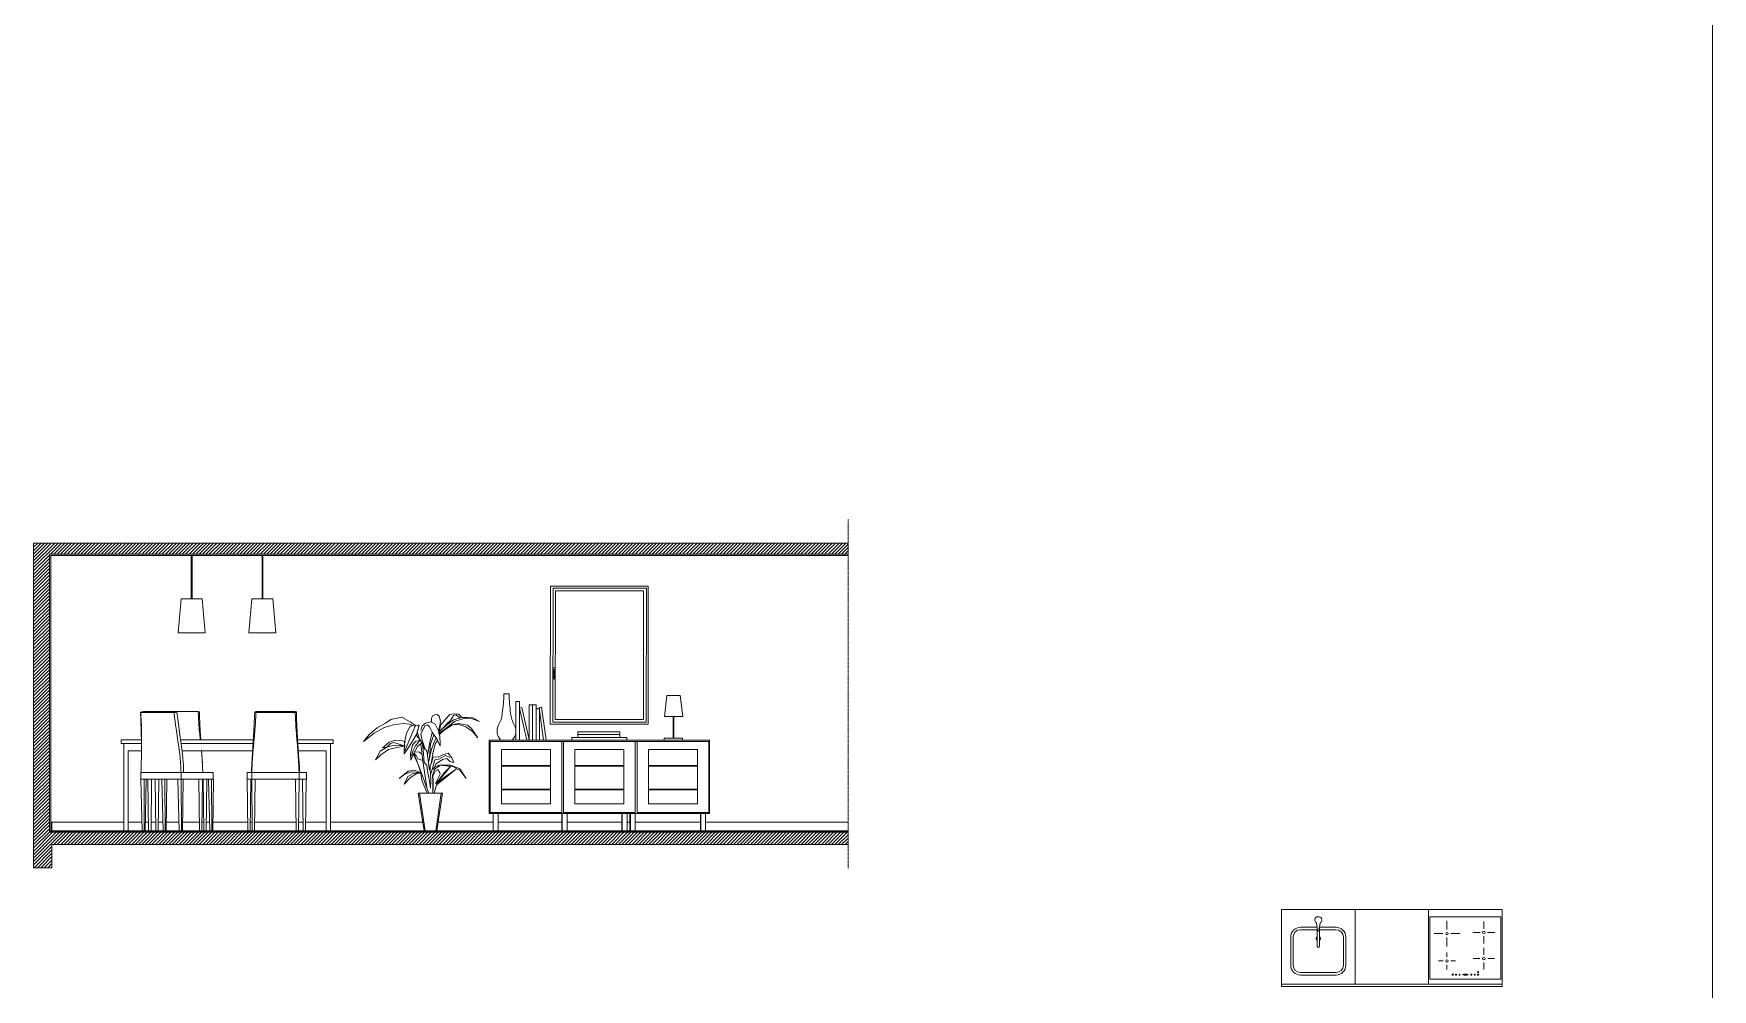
# Model space of a CAD drawing. Header units: centimetres. Extents: x -16179 to 12840, y -10704 to 3856.
# Drawn here: x -30 to 1341, y -3763 to -2982 of the extents above; entities that cross this region are included whole.
import ezdxf

# ---------------------------------------------------------------- set-up
doc = ezdxf.new("R2010")
doc.units = ezdxf.units.CM
doc.header["$MEASUREMENT"] = 0
doc.linetypes.add('Punto e Tratto', pattern=[0.134056, 0.070556, -0.035278, 0, -0.028222])
for name, color, linetype, lineweight in [('A-ELEV-MBE1_Num_Penna__14_Num_Penna__11_Num_Penna__9_Num_Penna__9_Num_Penna__9_Num_Penna__9_Num_Penna__9_Num_Penna__9_Num_Penna__10_Num_Penna__5', 5, 'Continuous', 18), ('A-ELEV-MBE1_Num_Penna__1_Num_Penna__4_Num_Penna__4_Num_Penna__4_Num_Penna__4_Num_Penna__4_Num_Penna__4_Num_Penna__4_Num_Penna__4_Num_Penna__4', 4, 'Continuous', 18), ('A-ELEV-MBE1_Num_Penna__7_Num_Penna__7_Num_Penna__7_Num_Penna__7_Num_Penna__7_Num_Penna__7_Num_Penna__7_Num_Penna__7_Num_Penna__7_Num_Penna__2', 2, 'Continuous', 18), ('A-ELEV-MBE1_Num_Penna__7_Num_Penna__7_Num_Penna__7_Num_Penna__7_Num_Penna__7_Num_Penna__7_Num_Penna__7_Num_Penna__7_Num_Penna__7_Num_Penna__7_Num_Penna__255', 255, 'Continuous', 18), ('A-FURN_Num_Penna__251_Num_Penna__251_Num_Penna__2_Num_Penna__5', 5, 'Continuous', 18), ('A-FURN_Num_Penna__251_Num_Penna__251_Num_Penna__2_Num_Penna__6', 6, 'Continuous', 18), ('A-FURN_Num_Penna__252_Num_Penna__252_Num_Penna__3_Num_Penna__4', 4, 'Continuous', 18), ('A-FURN_Num_Penna__8_Num_Penna__8_Num_Penna__8_Num_Penna__8_Num_Penna__8_Num_Penna__8_Num_Penna__8_Num_Penna__8_Num_Penna__8_Num_Penna__6', 6, 'Continuous', 18), ('A-FURN_Num_Penna__8_Num_Penna__8_Num_Penna__8_Num_Penna__8_Num_Penna__8_Num_Penna__8_Num_Penna__8_Num_Penna__8_Num_Penna__8_Num_Penna__8', 8, 'Continuous', 18), ('A-FURN_Num_Penna__8_Num_Penna__8_Num_Penna__8_Num_Penna__8_Num_Penna__8_Num_Penna__8_Num_Penna__8_Num_Penna__8_Num_Penna__8_Num_Penna__8_Num_Penna__253', 253, 'Continuous', 18), ('A-GLAZ-FULL_Num_Penna__4_Num_Penna__4_Num_Penna__4_Num_Penna__4_Num_Penna__4_Num_Penna__4_Num_Penna__4_Num_Penna__4_Num_Penna__4_Num_Penna__4', 4, 'Continuous', 18), ('A-SECT-PATT_Num_Penna__6_Num_Penna__6_Num_Penna__6_Num_Penna__6_Num_Penna__6_Num_Penna__6_Num_Penna__6_Num_Penna__6_Num_Penna__6_Num_Penna__6_Num_Penna__6_Num_Penna__5', 5, 'Continuous', 18), ('A-SECT-PATT_Num_Penna__6_Num_Penna__6_Num_Penna__6_Num_Penna__6_Num_Penna__6_Num_Penna__6_Num_Penna__6_Num_Penna__6_Num_Penna__6_Num_Penna__6_Num_Penna__6_Num_Penna__6', 6, 'Continuous', 18), ('A-WALL-FULL_Num_Penna__7_Num_Penna__7_Num_Penna__7_Num_Penna__7_Num_Penna__7_Num_Penna__7_Num_Penna__82_Num_Penna__82_Num_Penna__82_Num_Penna__82_Num_Penna__82', 82, 'Continuous', 18), ('G-PLANOTM_Num_Penna__6_Num_Penna__6_Num_Penna__6', 6, 'Continuous', 18), ('IKE120015-t1_Num_Penna__251_Num_Penna__251_Num_Penna__251', 251, 'Continuous', 18), ('IKE120015-t1_Num_Penna__251_Num_Penna__251_Num_Penna__251_Num_Penna__251_Num_Penna__251_Num_Penna__251_Num_Penna__251_Num_Penna__251_Num_Penna__251_Num_Penna__251_Num_Penna__4', 4, 'Continuous', 18), ('PDF _0_Num_Penna__5', 5, 'Continuous', 18), ('PDF _G-ANNO-TEXT_Num_Penna__5', 5, 'Continuous', 18), ('PDF _Geometria_Num_Penna__5', 5, 'Continuous', 18), ('PDF11_Text_Num_Penna__6', 6, 'Continuous', 18)]:
    doc.layers.add(name, color=color, linetype=linetype, lineweight=lineweight)

msp = doc.modelspace()

# ---------------------------------------------------------------- hatches: boundary and pattern name
at = {"layer": 'A-ELEV-MBE1_Num_Penna__7_Num_Penna__7_Num_Penna__7_Num_Penna__7_Num_Penna__7_Num_Penna__7_Num_Penna__7_Num_Penna__7_Num_Penna__7_Num_Penna__2', "linetype": 'Continuous', "lineweight": 18}
h = msp.add_hatch(dxfattribs=at)
h.set_pattern_fill('ANSI31', color=2, scale=100, style=0, pattern_type=2)
h.set_pattern_definition([(45, (-2286.6072, -5327.2009), (-1.3801623, 1.3801623), [])])
h.paths.add_polyline_path([(-17, -3407.4), (635, -3407.4), (635, -3398.4), (272, -3398.4), (-30, -3398.4), (-30, -3663.6), (-15, -3663.6), (-15, -3644.7), (635, -3644.7), (635, -3634.7), (-17, -3634.7)])

# ---------------------------------------------------------------- linework, layer by layer
at = {"layer": 'A-ELEV-MBE1_Num_Penna__14_Num_Penna__11_Num_Penna__9_Num_Penna__9_Num_Penna__9_Num_Penna__9_Num_Penna__9_Num_Penna__9_Num_Penna__10_Num_Penna__5', "color": 5, "linetype": 'Continuous', "lineweight": 18}
for p, q in [((-15, -3626.4), (-15, -3633.4)), ((109, -3634.7), (109, -3633.4)), ((109, -3634.7), (109, -3633.4)), ((109, -3634.7), (109, -3633.4)), ((234, -3634.7), (234, -3633.4)), ((234, -3634.7), (234, -3633.4)), ((234, -3634.7), (234, -3633.4)), ((359, -3634.7), (359, -3633.4)), ((359, -3634.7), (359, -3633.4)), ((359, -3634.7), (359, -3633.4)), ((609, -3634.7), (609, -3633.4)), ((609, -3634.7), (609, -3633.4)), ((609, -3634.7), (609, -3633.4))]:
    msp.add_line(p, q, dxfattribs=at)
at = {"layer": 'A-ELEV-MBE1_Num_Penna__14_Num_Penna__11_Num_Penna__9_Num_Penna__9_Num_Penna__9_Num_Penna__9_Num_Penna__9_Num_Penna__9_Num_Penna__10_Num_Penna__5', "color": 5, "linetype": 'Continuous', "lineweight": 18, "flags": 128}
for points in [[(282.3, -3547.8), (277.6, -3544.4), (270.6, -3540.6), (261.8, -3542.4), (257.3, -3545.5), (250.5, -3549.3), (243.9, -3554.9), (239.3, -3560.4), (248.2, -3553.8), (256.5, -3549.1), (263.7, -3546.9), (271.8, -3545.7), (276.7, -3546.2), (280.4, -3547.6)], [(297.1, -3602.7), (298.9, -3595.8), (305.5, -3590.6), (315.1, -3583.2), (306.4, -3589.1), (298.6, -3594.9), (305.3, -3586.1), (310.7, -3580.6), (302.4, -3590.4), (298.1, -3594.8), (302, -3587.3), (301.7, -3586), (300, -3583.5), (298.2, -3584.5), (296.1, -3588.9), (296.3, -3592), (296.3, -3598.5), (296.1, -3602.1), (295.9, -3592.8), (295.6, -3588.2), (297.6, -3582.8), (302.3, -3579.8), (310.8, -3579.8), (317.9, -3582.9), (323.1, -3590.6), (318.6, -3584.4), (312.9, -3581.2), (306.6, -3580.5), (300.8, -3579.7), (297.3, -3581.5), (296.3, -3583.2), (298.7, -3578.8), (303.9, -3575.2), (307.5, -3574.4), (309.9, -3576.9), (313, -3577.7), (311.5, -3573.9), (308.5, -3570.1), (304.7, -3571.2), (300.2, -3573.2), (297.5, -3573.1), (296.1, -3573.5), (295.2, -3577.5), (293.9, -3580.4), (293.8, -3582.8), (294.3, -3592.1), (294, -3598.7), (292.9, -3591.4), (292, -3586.1), (291.1, -3579.8), (289, -3577.6), (288.1, -3567.3), (287.2, -3561.3), (283.5, -3564.7), (280.2, -3570.6), (278.1, -3575.8), (277.8, -3570.6), (279.4, -3563.4), (281.7, -3560.4), (285.5, -3559.4), (284.7, -3557.4), (283.2, -3552.6), (284.4, -3549.4), (284.5, -3547), (281.9, -3547.9), (278.9, -3547.3), (277.1, -3548.4), (274.6, -3553.7), (272.8, -3561.7), (272.6, -3570.7), (275.6, -3566.1), (279.3, -3560.2), (282.9, -3554.3), (284.4, -3549.4), (284.7, -3547.1)], [(281.5, -3548), (278.7, -3554.5), (276.3, -3560.2), (273, -3568.1)], [(286.2, -3551.5), (287.3, -3547.8), (290, -3545.6), (294.4, -3544.4), (297.8, -3546.2), (300.6, -3551.8), (301.6, -3556.5), (301.9, -3562.1), (302, -3564.2), (299.4, -3558.8), (295.4, -3552.9), (293.2, -3548.5), (291.7, -3546.9), (289.5, -3547.7), (288.4, -3550.1), (286.3, -3554.2), (287.1, -3558.5), (289.6, -3566.7)], [(295, -3544.7), (295, -3541.6), (295.7, -3539.5), (297.7, -3538.8), (299.6, -3538.3), (301.1, -3539.7), (302.2, -3543.9), (301.8, -3547.6), (300.6, -3551.9)], [(300.8, -3552.8), (302.5, -3546.9), (306.6, -3541.9), (309.8, -3538.3), (312.8, -3537.9), (317.3, -3538.1), (319.5, -3540.5), (318, -3541.1), (315.1, -3538.8), (312.9, -3539.2), (310.3, -3543.2), (307.8, -3545.7), (305.2, -3548.4), (301.4, -3552), (308.6, -3546), (312.9, -3542.7), (319.3, -3540.8), (324.5, -3541), (328.6, -3541.2), (334.1, -3544.2), (326.7, -3541.3), (322.3, -3541.4), (314.2, -3544), (309.9, -3547.1), (305.7, -3550.3), (300.5, -3554), (311.4, -3546.8), (316.9, -3545.8), (324.3, -3547.1), (327.6, -3549.9), (332.8, -3557.5), (328.5, -3552.4), (323, -3548.4), (317.1, -3546.6), (312.1, -3546.9), (306, -3550.6), (303.6, -3552.5), (301.3, -3554.9)], [(273.8, -3561.1), (269.9, -3559.3), (264.5, -3559.6), (260.3, -3561.1), (254.8, -3565.8), (258.5, -3565), (261.5, -3562.2), (264.1, -3561.2), (269.4, -3563), (272.6, -3564), (273.5, -3564.3)], [(285, -3560), (281.9, -3563.9), (279.6, -3568.4), (278.2, -3572.5)], [(293.2, -3583.7), (291.6, -3571.8), (291.1, -3568.1), (288.9, -3566.2), (287.5, -3562.3), (285.6, -3559.2), (282.4, -3555.3)], [(291, -3598.2), (287.8, -3576.5), (286.1, -3562.3)], [(291.6, -3572), (293.4, -3561.4), (295.5, -3553.1)], [(292.4, -3577.7), (294.6, -3567.8), (297.1, -3560.7), (298.7, -3557.8)], [(293.3, -3573.5), (294.2, -3562.8), (296.8, -3555)], [(294.6, -3578.9), (296.1, -3570.2), (297.9, -3562.5), (299.9, -3559.8)], [(291, -3602.3), (287, -3592.2), (286.3, -3586.4), (283, -3586.7), (277.8, -3590), (272.5, -3595.3), (275.6, -3589), (279.9, -3586.6), (286.3, -3585.9), (278.4, -3585.3), (273.2, -3587.2), (268.4, -3590.8), (275.8, -3584.7), (281.4, -3583.8), (286.3, -3586), (284, -3579.3), (281.6, -3573.8), (279.6, -3570.2)], [(292.4, -3602.1), (286.8, -3586.3), (281.3, -3572.2), (280.5, -3570.5)], [(287.2, -3571.1), (285, -3569.3), (280.8, -3568.9)], [(287.8, -3575.9), (283.8, -3574.7), (282.4, -3571.8), (280.8, -3570.2)], [(294.7, -3586.5), (297.6, -3575.6), (300.8, -3574.9), (306.2, -3572), (309.9, -3573.5)], [(43.7, -3626.4), (-16, -3626.4)], [(58.5, -3626.4), (47.2, -3626.4)], [(63.8, -3626.4), (61.3, -3626.4)], [(69.6, -3626.4), (66, -3626.4)], [(75.6, -3626.4), (71.7, -3626.4)], [(88.8, -3626.4), (78.3, -3626.4)], [(105.4, -3626.4), (91.6, -3626.4)], [(109, -3626.4), (107.5, -3626.4)], [(113.8, -3626.4), (111.1, -3626.4)], [(144.9, -3626.4), (116.5, -3626.4)], [(148.5, -3626.4), (147, -3626.4)], [(184.3, -3626.4), (150.6, -3626.4)], [(190, -3626.4), (186.4, -3626.4)], [(208.8, -3626.4), (192.2, -3626.4)], [(287.8, -3626.4), (212.3, -3626.4)], [(345.3, -3626.4), (300.3, -3626.4)], [(401.3, -3626.4), (349.3, -3626.4)], [(450.3, -3626.4), (405.7, -3626.4)], [(456.9, -3626.4), (454.6, -3626.4)], [(514.4, -3626.4), (461.3, -3626.4)], [(635, -3626.4), (518.7, -3626.4)], [(635, -3633.4), (-17, -3633.4)], [(109, -3633.8), (-17, -3633.8)], [(635, -3634.1), (-17, -3634.1)], [(635, -3634.4), (-17, -3634.4)], [(635, -3633.8), (109, -3633.8)]]:
    msp.add_lwpolyline(points, dxfattribs=at)
msp.add_lwpolyline([(272.2, -3564.4), (267.7, -3563.5), (262.2, -3564), (258.3, -3565), (253, -3568.5), (250.6, -3572.9), (249.3, -3575.6), (253.6, -3571.4), (259.9, -3567), (265.4, -3565.6)], close=True, dxfattribs=at)
at = {"layer": 'A-ELEV-MBE1_Num_Penna__1_Num_Penna__4_Num_Penna__4_Num_Penna__4_Num_Penna__4_Num_Penna__4_Num_Penna__4_Num_Penna__4_Num_Penna__4_Num_Penna__4', "color": 4, "linetype": 'Continuous', "lineweight": 18}
msp.add_line((484, -3634.7), (484, -3633.4), dxfattribs=at)
msp.add_line((484, -3634.7), (484, -3633.4), dxfattribs=at)
msp.add_line((484, -3634.7), (484, -3633.4), dxfattribs=at)
at = {"layer": 'A-ELEV-MBE1_Num_Penna__7_Num_Penna__7_Num_Penna__7_Num_Penna__7_Num_Penna__7_Num_Penna__7_Num_Penna__7_Num_Penna__7_Num_Penna__7_Num_Penna__7_Num_Penna__255', "color": 255, "linetype": 'Continuous', "lineweight": 18}
for p, q in [((272.5, -3398.4), (-30, -3398.4)), ((-30, -3398.4), (-30, -3663.6)), ((272, -3398.4), (635, -3398.4)), ((-17, -3407.4), (-17, -3634.7)), ((635, -3407.4), (-17, -3407.4)), ((635, -3644.7), (-15, -3644.7)), ((-15, -3644.7), (-15, -3663.6)), ((-30, -3663.6), (-15, -3663.6))]:
    msp.add_line(p, q, dxfattribs=at)
at = {"layer": 'A-ELEV-MBE1_Num_Penna__7_Num_Penna__7_Num_Penna__7_Num_Penna__7_Num_Penna__7_Num_Penna__7_Num_Penna__7_Num_Penna__7_Num_Penna__7_Num_Penna__7_Num_Penna__255', "color": 255, "linetype": 'Continuous', "lineweight": 18, "flags": 128}
msp.add_lwpolyline([(635, -3634.7), (-17, -3634.7)], dxfattribs=at)
at = {"layer": 'A-FURN_Num_Penna__251_Num_Penna__251_Num_Penna__2_Num_Penna__5', "color": 5, "linetype": 'Continuous', "lineweight": 18}
for p, q in [((1124, -3714.2), (1124, -3707.1)), ((1154.1, -3713.5), (1154.1, -3707.5)), ((1120.7, -3717.5), (1113.6, -3717.5)), ((1124, -3720.7), (1124, -3727.9)), ((1127.2, -3717.5), (1134.4, -3717.5)), ((1151.1, -3716.5), (1145.1, -3716.5)), ((1154.1, -3719.5), (1154.1, -3725.5)), ((1157.2, -3716.5), (1163.1, -3716.5)), ((1120.8, -3739.8), (1117, -3739.8)), ((1124, -3736.6), (1124, -3732.9)), ((1127.2, -3739.8), (1130.9, -3739.8)), ((1150.9, -3737.9), (1145.3, -3737.9)), ((1154.1, -3734.8), (1154.1, -3729.1)), ((1154.1, -3741.1), (1154.1, -3746.7)), ((1157.3, -3737.9), (1162.9, -3737.9)), ((1124, -3743), (1124, -3746.8)), ((1131.1, -3750.6), (1131.8, -3750.6)), ((1131.1, -3751.3), (1131.1, -3750.6)), ((1131.8, -3751.3), (1131.1, -3751.3)), ((1131.8, -3750.6), (1131.8, -3751.3)), ((1133.9, -3750.6), (1134.5, -3750.6)), ((1133.9, -3751.3), (1133.9, -3750.6)), ((1134.5, -3751.3), (1133.9, -3751.3)), ((1134.5, -3750.6), (1134.5, -3751.3)), ((1136.7, -3750.9), (1137.5, -3750.9)), ((1137.8, -3750.6), (1140.4, -3750.6)), ((1137.8, -3751.3), (1137.8, -3750.6)), ((1140.4, -3751.3), (1137.8, -3751.3)), ((1140.4, -3750.6), (1140.4, -3751.3)), ((1140.6, -3751), (1141.3, -3751)), ((1141, -3750.6), (1141, -3751.3)), ((1143.6, -3750.6), (1144.3, -3750.6)), ((1143.6, -3751.3), (1143.6, -3750.6)), ((1144.3, -3751.3), (1143.6, -3751.3)), ((1144.3, -3750.6), (1144.3, -3751.3)), ((1146.4, -3750.6), (1147, -3750.6)), ((1146.4, -3751.3), (1146.4, -3750.6)), ((1147, -3751.3), (1146.4, -3751.3)), ((1147, -3750.6), (1147, -3751.3))]:
    msp.add_line(p, q, dxfattribs=at)
for centre, radius in [((1124, -3717.5), 1.01), ((1154.1, -3716.5), 1.01), ((1124, -3739.8), 1.01), ((1154.1, -3737.9), 1.01), ((1128.7, -3751), 0.521), ((1149.4, -3751), 0.521), ((1149.4, -3748.9), 0.389)]:
    msp.add_circle(centre, radius, dxfattribs=at)
at = {"layer": 'A-FURN_Num_Penna__251_Num_Penna__251_Num_Penna__2_Num_Penna__6', "color": 6, "linetype": 'Continuous', "lineweight": 18}
for p, q in [((1110, -3703.7), (1168, -3703.7)), ((1110, -3754.7), (1110, -3703.7)), ((1168, -3754.7), (1110, -3754.7))]:
    msp.add_line(p, q, dxfattribs=at)
at = {"layer": 'A-FURN_Num_Penna__252_Num_Penna__252_Num_Penna__3_Num_Penna__4', "color": 4, "linetype": 'Continuous', "lineweight": 18}
for p, q in [((1049, -3697.7), (1049, -3758.7)), ((1109, -3697.7), (1109, -3758.7))]:
    msp.add_line(p, q, dxfattribs=at)
at = {"layer": 'A-FURN_Num_Penna__8_Num_Penna__8_Num_Penna__8_Num_Penna__8_Num_Penna__8_Num_Penna__8_Num_Penna__8_Num_Penna__8_Num_Penna__8_Num_Penna__6', "color": 6, "linetype": 'Continuous', "lineweight": 18}
for p, q in [((-16, -3408.4), (-16, -3633.4)), ((272, -3408.4), (-16, -3408.4)), ((287, -3408.4), (272, -3408.4)), ((635, -3408.4), (287, -3408.4)), ((86.9, -3536.1), (59.8, -3536.1)), ((86.4, -3536.6), (86.8, -3536.4)), ((86.9, -3536.1), (104.4, -3536.1)), ((183.6, -3536.1), (151.6, -3536.1)), ((57.5, -3536.9), (84.6, -3536.9)), ((150.6, -3536.6), (150.8, -3536.7)), ((151.6, -3536.9), (183.6, -3536.9)), ((41.4, -3559.1), (58.1, -3559.1)), ((41.4, -3562), (41.4, -3559.1)), ((58.1, -3562), (41.4, -3562)), ((43.7, -3633.4), (43.7, -3562)), ((90, -3559.1), (149.4, -3559.1)), ((149.2, -3562), (90.4, -3562)), ((185.7, -3559.1), (214.5, -3559.1)), ((214.5, -3562), (185.9, -3562)), ((212.3, -3633.4), (212.3, -3562)), ((214.5, -3562), (214.5, -3559.1)), ((342, -3559.5), (342, -3560.3)), ((342, -3560.5), (342, -3619.3)), ((521.9, -3559.4), (342.1, -3559.4)), ((402.8, -3560.4), (342.1, -3560.4)), ((342.7, -3560.5), (342.7, -3618.3)), ((401.2, -3560.4), (401.2, -3560.4)), ((401.2, -3560.4), (401.2, -3560.5)), ((401.2, -3618.3), (401.2, -3560.5)), ((402.7, -3560.5), (402.7, -3618.3)), ((402.8, -3560.4), (402.8, -3560.4)), ((462.8, -3560.4), (402.8, -3560.4)), ((402.8, -3560.4), (402.8, -3560.4)), ((461.2, -3618.3), (461.2, -3560.5)), ((462.7, -3560.5), (462.7, -3618.3)), ((521.2, -3560.4), (462.8, -3560.4)), ((521.9, -3560.4), (521.2, -3560.4)), ((521.2, -3560.4), (521.9, -3560.4)), ((521.2, -3560.4), (521.2, -3560.4)), ((521.2, -3560.4), (521.2, -3560.5)), ((521.2, -3618.3), (521.2, -3560.5)), ((521.9, -3559.4), (521.9, -3559.4)), ((522, -3560.3), (522, -3559.5)), ((522, -3619.3), (522, -3560.5)), ((47.2, -3568.1), (47.2, -3633.4)), ((47.2, -3568.1), (58.1, -3568.1)), ((91.2, -3568.1), (148.8, -3568.1)), ((186.3, -3568.1), (208.8, -3568.1)), ((208.8, -3568.1), (208.8, -3633.4)), ((352, -3611.3), (352, -3566.9)), ((352, -3566.9), (392, -3566.9)), ((392, -3566.9), (392, -3611.3)), ((412, -3611.3), (412, -3566.9)), ((412, -3566.9), (452, -3566.9)), ((452, -3566.9), (452, -3611.3)), ((472, -3611.3), (472, -3566.9)), ((472, -3566.9), (512, -3566.9)), ((512, -3566.9), (512, -3611.3)), ((57.7, -3585.7), (90.4, -3585.7)), ((57.7, -3585.7), (57.7, -3591.4)), ((90.4, -3585.8), (57.7, -3585.8)), ((90.4, -3585.7), (91.8, -3585.7)), ((92.5, -3585.8), (90.4, -3585.8)), ((90.4, -3585.8), (90.4, -3591.4)), ((91.9, -3585.7), (92.5, -3585.7)), ((92.5, -3585.7), (116.4, -3585.7)), ((116.4, -3585.7), (116.6, -3585.7)), ((116.6, -3591.4), (116.6, -3585.7)), ((116.6, -3585.7), (116.6, -3585.7)), ((144.3, -3585.7), (144.3, -3591.4)), ((144.3, -3585.7), (144.3, -3585.7)), ((144.3, -3585.7), (147.8, -3585.7)), ((147.8, -3585.7), (147.9, -3585.7)), ((148.1, -3585.8), (147.8, -3585.8)), ((147.9, -3585.7), (148.1, -3585.7)), ((148.1, -3585.7), (148.1, -3585.7)), ((148.1, -3585.7), (186.8, -3585.7)), ((148.1, -3585.8), (148.1, -3585.7)), ((186.8, -3585.8), (148.1, -3585.8)), ((148.1, -3591.4), (148.1, -3585.8)), ((186.8, -3585.7), (186.8, -3585.7)), ((186.8, -3585.7), (192.8, -3585.7)), ((186.8, -3585.8), (186.8, -3585.7)), ((187.3, -3585.8), (186.8, -3585.8)), ((186.8, -3591.4), (186.8, -3585.8)), ((192.8, -3591.4), (192.8, -3585.7)), ((192.8, -3585.7), (192.8, -3585.7)), ((192.8, -3585.7), (192.8, -3591.4)), ((392, -3580.1), (352, -3580.1)), ((352, -3580.7), (392, -3580.7)), ((452, -3580.1), (412, -3580.1)), ((412, -3580.7), (452, -3580.7)), ((512, -3580.1), (472, -3580.1)), ((472, -3580.7), (512, -3580.7)), ((90.4, -3591.4), (57.7, -3591.4)), ((57.7, -3591.4), (60.2, -3591.4)), ((58.7, -3633.4), (57.7, -3591.4)), ((60.2, -3591.4), (60.4, -3633.4)), ((61.2, -3633.4), (61.8, -3591.4)), ((63.4, -3591.4), (63.9, -3633.4)), ((66.4, -3591.4), (65.9, -3633.4)), ((69.2, -3591.4), (69.7, -3633.4)), ((72.2, -3591.4), (71.7, -3633.4)), ((75.7, -3633.4), (74.7, -3591.4)), ((77.2, -3591.4), (77.4, -3633.4)), ((78.2, -3633.4), (78.8, -3591.4)), ((89, -3633.4), (87.9, -3591.4)), ((87.9, -3591.4), (90.4, -3591.4)), ((116.4, -3591.4), (90.4, -3591.4)), ((90.4, -3591.4), (90.7, -3633.4)), ((92, -3591.4), (91.5, -3633.4)), ((105.5, -3633.4), (105, -3591.4)), ((107.5, -3633.4), (107.9, -3591.4)), ((109, -3633.4), (108.5, -3591.4)), ((111, -3633.4), (111.5, -3591.4)), ((113.9, -3633.4), (112.9, -3591.4)), ((115.4, -3591.4), (115.6, -3633.4)), ((116.6, -3591.4), (116.4, -3591.4)), ((117, -3591.4), (116.4, -3633.4)), ((116.6, -3591.4), (116.6, -3591.4)), ((116.6, -3591.4), (117, -3591.4)), ((148.1, -3591.4), (144.3, -3591.4)), ((144.3, -3591.4), (144.3, -3591.4)), ((145, -3633.4), (144.5, -3591.4)), ((147.5, -3591.4), (146.9, -3633.4)), ((186.8, -3591.4), (148.1, -3591.4)), ((148.1, -3591.4), (151, -3591.4)), ((148.5, -3633.4), (148.1, -3591.4)), ((151, -3591.4), (150.5, -3633.4)), ((184.3, -3633.4), (183.8, -3591.4)), ((183.8, -3591.4), (186.8, -3591.4)), ((186.8, -3591.4), (186.3, -3633.4)), ((192.6, -3591.4), (186.8, -3591.4)), ((190.1, -3633.4), (189.6, -3591.4)), ((192.6, -3591.4), (192.1, -3633.4)), ((192.8, -3591.4), (192.6, -3591.4)), ((192.8, -3591.4), (192.8, -3591.4)), ((392, -3599.4), (352, -3599.4)), ((352, -3600), (392, -3600)), ((452, -3599.4), (412, -3599.4)), ((412, -3600), (452, -3600)), ((512, -3599.4), (472, -3599.4)), ((472, -3600), (512, -3600)), ((342, -3618.5), (342, -3619.3)), ((342.8, -3618.4), (342.8, -3618.4)), ((342.8, -3618.4), (401.2, -3618.4)), ((342.8, -3618.4), (342.8, -3618.4)), ((392, -3611.3), (352, -3611.3)), ((401.2, -3618.3), (401.2, -3618.4)), ((401.2, -3618.4), (401.2, -3618.4)), ((402.8, -3618.4), (402.8, -3618.4)), ((402.8, -3618.4), (461.2, -3618.4)), ((402.8, -3618.4), (402.8, -3618.4)), ((452, -3611.3), (412, -3611.3)), ((461.2, -3618.3), (461.2, -3618.4)), ((461.2, -3618.4), (461.2, -3618.4)), ((462.8, -3618.4), (521.2, -3618.4)), ((512, -3611.3), (472, -3611.3)), ((521.2, -3618.3), (521.2, -3618.4)), ((521.2, -3618.4), (521.2, -3618.4)), ((342, -3619.3), (342, -3619.3)), ((342, -3619.3), (342, -3619.3)), ((342.1, -3619.4), (342.9, -3619.4)), ((342.1, -3619.4), (342.1, -3619.4)), ((342.1, -3619.4), (521.9, -3619.4)), ((345.3, -3619.4), (345.3, -3633.4)), ((349.3, -3633.4), (349.3, -3619.4)), ((401.3, -3619.4), (401.3, -3633.4)), ((401.7, -3619.4), (401.7, -3633.4)), ((405.7, -3633.4), (405.7, -3619.4)), ((450.3, -3619.4), (450.3, -3633.4)), ((450.6, -3619.4), (450.6, -3633.4)), ((454.6, -3633.4), (454.6, -3619.4)), ((456.9, -3619.4), (456.9, -3633.4)), ((457.3, -3619.4), (457.3, -3633.4)), ((461.3, -3633.4), (461.3, -3619.4)), ((514.4, -3619.4), (514.4, -3633.4)), ((514.7, -3619.4), (514.7, -3633.4)), ((518.7, -3633.4), (518.7, -3619.4)), ((521.1, -3619.4), (521.9, -3619.4)), ((521.9, -3619.4), (521.9, -3619.4)), ((522, -3619.3), (522, -3619.3)), ((522, -3619.3), (522, -3619.3))]:
    msp.add_line(p, q, dxfattribs=at)
at = {"layer": 'A-FURN_Num_Penna__8_Num_Penna__8_Num_Penna__8_Num_Penna__8_Num_Penna__8_Num_Penna__8_Num_Penna__8_Num_Penna__8_Num_Penna__8_Num_Penna__6', "color": 6, "linetype": 'Continuous', "lineweight": 18, "flags": 128}
for points in [[(59.8, -3536.1), (59.1, -3536.2), (58.5, -3536.3), (58, -3536.4), (57.6, -3536.6), (57.4, -3536.7), (57.4, -3536.8), (57.5, -3536.9)], [(86.8, -3536.4), (87, -3536.3)], [(87, -3536.3), (87, -3536.2), (86.9, -3536.1)], [(89.7, -3557), (87.8, -3542.3), (87, -3536.4), (87, -3536.2)], [(104.4, -3536.1), (104.9, -3536.2), (105.2, -3536.3), (105.4, -3536.4), (105.4, -3536.6)], [(106.6, -3559.1), (106.1, -3551.9), (105.5, -3539.8), (105.4, -3536.5)], [(148.1, -3580.3), (148.1, -3579.4), (148.4, -3574.1), (149.9, -3551.9), (150.5, -3539.8), (150.6, -3536.5)], [(151.6, -3536.1), (151.1, -3536.2), (150.8, -3536.3), (150.6, -3536.4), (150.6, -3536.6)], [(184.6, -3536.6), (184.6, -3536.4), (184.4, -3536.3), (184.1, -3536.2), (183.6, -3536.1)], [(186.8, -3577.8), (186.7, -3575.4), (185.6, -3558), (184.8, -3542.3), (184.6, -3536.6), (184.6, -3536.5)], [(58.1, -3561.5), (57.7, -3542.8), (57.4, -3536.9), (57.4, -3536.8)], [(84.6, -3536.9), (85.3, -3536.8)], [(85.3, -3536.8), (85.9, -3536.7), (86.4, -3536.6)], [(150.8, -3536.7), (151.1, -3536.8), (151.6, -3536.9)], [(183.6, -3536.9), (184.1, -3536.8)], [(184.1, -3536.8), (184.4, -3536.7)], [(184.4, -3536.7), (184.6, -3536.6)], [(107.9, -3580.3), (107.9, -3579.4), (107.6, -3574.1), (107.2, -3568.1)]]:
    msp.add_lwpolyline(points, dxfattribs=at)
at = {"layer": 'A-FURN_Num_Penna__8_Num_Penna__8_Num_Penna__8_Num_Penna__8_Num_Penna__8_Num_Penna__8_Num_Penna__8_Num_Penna__8_Num_Penna__8_Num_Penna__6', "color": 6, "linetype": 'Continuous', "lineweight": 18}
for centre, radius, start, end in [((342.1, -3559.5), 0.1, 90, 180), ((342.1, -3560.3), 0.1, 180, 270), ((342.1, -3560.5), 0.1, 90, 180), ((342.8, -3560.5), 0.108, 94.3216, 175.6784), ((402.8, -3560.5), 0.1, 90, 180), ((521.9, -3559.5), 0.119, 351.3026, 81.3009), ((521.9, -3560.2), 0.119, 278.6991, 351.3026), ((521.9, -3560.5), 0.119, 8.7062, 81.2939), ((342.8, -3618.3), 0.112, 174.2664, 264.2664), ((402.8, -3618.3), 0.1, 180, 270), ((462.8, -3618.3), 0.1, 180, 270), ((342.1, -3619.3), 0.103, 178.3015, 268.3015), ((521.9, -3619.3), 0.114, 276.6575, 353.3355)]:
    msp.add_arc(centre, radius, start, end, dxfattribs=at)
for points in [[(104.7, -3541.9), (104.6, -3540.1), (104.5, -3538.2), (104.4, -3536.1)], [(105, -3546.7), (104.9, -3545.3), (104.8, -3543.5), (104.7, -3541.6)], [(90.4, -3585.7), (90.3, -3583.6), (90.2, -3581.7), (90.1, -3580)], [(147.8, -3585.8), (147.8, -3584.3), (147.9, -3582.8), (148.1, -3580.3)], [(186.8, -3577.8), (187.1, -3581.7), (187.2, -3583.6), (187.3, -3585.7)]]:
    msp.add_open_spline(points, degree=3, dxfattribs=at)
for points, knots in [([(57.5, -3536.9), (57.7, -3541), (57.9, -3544.4), (58, -3547.4), (58.1, -3550.3), (58.1, -3552.8), (58.1, -3555), (58.1, -3556.1), (58.1, -3557.1), (58.1, -3558.2), (58.1, -3559.2), (58.1, -3560.2), (58.1, -3561.2), (58.1, -3562.2), (58.1, -3563.2), (58.1, -3564.2), (58.1, -3565.3), (58.1, -3566.3), (58.1, -3567.4), (58.1, -3568.6), (58.1, -3569.7), (58, -3571), (58, -3572.3), (58, -3573.6), (58, -3575.1), (57.9, -3576.6), (57.9, -3578.2), (57.9, -3580), (57.8, -3581.8), (57.7, -3583.7), (57.7, -3585.8)], [0, 0, 0, 0, 1, 1, 1, 2, 2, 2, 3, 3, 3, 4, 4, 4, 5, 5, 5, 6, 6, 6, 7, 7, 7, 8, 8, 8, 9, 9, 9, 10, 10, 10, 10]), ([(90.1, -3580), (90, -3578.2), (89.9, -3576.6), (89.8, -3575.1), (89.5, -3572.2), (89.2, -3569.7), (88.9, -3567.4), (88.8, -3566.3), (88.6, -3565.3), (88.5, -3564.2), (88.3, -3563.2), (88.2, -3562.2), (88, -3561.2), (87.9, -3560.2), (87.7, -3559.2), (87.6, -3558.2), (87.4, -3557.1), (87.2, -3556.1), (87.1, -3555), (86.9, -3553.9), (86.8, -3552.7), (86.6, -3551.4), (86.4, -3550.2), (86.2, -3548.8), (86, -3547.4), (85.8, -3545.9), (85.6, -3544.3), (85.3, -3542.6), (85.1, -3540.8), (84.8, -3539), (84.6, -3536.9)], [0, 0, 0, 0, 1, 1, 1, 2, 2, 2, 3, 3, 3, 4, 4, 4, 5, 5, 5, 6, 6, 6, 7, 7, 7, 8, 8, 8, 9, 9, 9, 10, 10, 10, 10]), ([(106.1, -3559.1), (106.1, -3558.7), (106, -3558.2), (106, -3557.7), (105.9, -3556.6), (105.8, -3555.6), (105.7, -3554.5), (105.4, -3552.3), (105.2, -3550), (105, -3546.7)], [0, 0, 0, 0, 1, 1, 1, 2, 2, 2, 3, 3, 3, 3]), ([(151.6, -3536.9), (151.5, -3539), (151.4, -3540.8), (151.3, -3542.6), (151.2, -3544.3), (151.1, -3545.9), (151, -3547.4), (150.9, -3548.8), (150.8, -3550.2), (150.7, -3551.4), (150.6, -3552.7), (150.5, -3553.9), (150.4, -3555), (150.3, -3556.1), (150.2, -3557.1), (150.1, -3558.2), (150, -3559.2), (149.9, -3560.2), (149.9, -3561.2), (149.8, -3562.2), (149.7, -3563.2), (149.6, -3564.2), (149.5, -3565.3), (149.4, -3566.3), (149.3, -3567.4), (149.1, -3569.7), (148.9, -3572.2), (148.7, -3575.1), (148.5, -3578.1), (148.3, -3581.6), (148.1, -3585.8)], [0, 0, 0, 0, 1, 1, 1, 2, 2, 2, 3, 3, 3, 4, 4, 4, 5, 5, 5, 6, 6, 6, 7, 7, 7, 8, 8, 8, 9, 9, 9, 10, 10, 10, 10]), ([(186.8, -3585.7), (186.6, -3581.5), (186.4, -3578.1), (186.2, -3575.1), (186.1, -3572.2), (185.9, -3569.7), (185.7, -3567.4), (185.6, -3566.3), (185.5, -3565.3), (185.5, -3564.2), (185.4, -3563.2), (185.3, -3562.2), (185.2, -3561.2), (185.1, -3560.2), (185, -3559.2), (184.9, -3558.2), (184.8, -3557.1), (184.8, -3556.1), (184.7, -3555), (184.6, -3553.9), (184.5, -3552.7), (184.4, -3551.4), (184.3, -3550.2), (184.2, -3548.8), (184.1, -3547.4), (184.1, -3545.9), (184, -3544.3), (183.9, -3542.6), (183.8, -3540.8), (183.7, -3539), (183.6, -3536.9)], [0, 0, 0, 0, 1, 1, 1, 2, 2, 2, 3, 3, 3, 4, 4, 4, 5, 5, 5, 6, 6, 6, 7, 7, 7, 8, 8, 8, 9, 9, 9, 10, 10, 10, 10]), ([(88.9, -3550.9), (89, -3552.2), (89.2, -3553.3), (89.3, -3554.5), (89.5, -3555.6), (89.7, -3556.6), (89.8, -3557.7), (89.9, -3558.7), (90.1, -3559.7), (90.2, -3560.7), (90.4, -3561.7), (90.5, -3562.7), (90.7, -3563.8)], [0, 0, 0, 0, 1, 1, 1, 2, 2, 2, 3, 3, 3, 4, 4, 4, 4]), ([(90.7, -3563.8), (90.8, -3564.8), (91, -3565.9), (91.1, -3567), (91.3, -3568.2), (91.4, -3569.4), (91.5, -3570.7), (91.7, -3572), (91.8, -3573.4), (91.9, -3574.9), (92.2, -3578), (92.4, -3581.5), (92.5, -3585.7)], [0, 0, 0, 0, 1, 1, 1, 2, 2, 2, 3, 3, 3, 4, 4, 4, 4]), ([(107.6, -3574.9), (107.5, -3573.4), (107.4, -3572), (107.3, -3570.7), (107.2, -3569.8), (107.1, -3569), (107, -3568.1)], [0, 0, 0, 0, 1, 1, 1, 2, 2, 2, 2]), ([(108.2, -3585.7), (108.1, -3583.6), (108, -3581.7), (107.9, -3579.9), (107.8, -3578.1), (107.7, -3576.5), (107.6, -3574.9)], [0, 0, 0, 0, 1, 1, 1, 2, 2, 2, 2])]:
    msp.add_open_spline(points, degree=3, knots=knots, dxfattribs=at)
at = {"layer": 'A-FURN_Num_Penna__8_Num_Penna__8_Num_Penna__8_Num_Penna__8_Num_Penna__8_Num_Penna__8_Num_Penna__8_Num_Penna__8_Num_Penna__8_Num_Penna__8', "color": 8, "linetype": 'Continuous', "lineweight": 18}
for p, q in [((71.7, -3633.4), (69.8, -3633.4)), ((105.5, -3633.4), (107.5, -3633.4)), ((109.1, -3633.4), (111.1, -3633.4)), ((146.9, -3633.4), (144.9, -3633.4)), ((150.5, -3633.4), (148.5, -3633.4)), ((184.2, -3633.4), (186.2, -3633.4)), ((187.8, -3633.4), (189.8, -3633.4)), ((208.7, -3633.4), (212.1, -3633.4))]:
    msp.add_line(p, q, dxfattribs=at)
at = {"layer": 'A-FURN_Num_Penna__8_Num_Penna__8_Num_Penna__8_Num_Penna__8_Num_Penna__8_Num_Penna__8_Num_Penna__8_Num_Penna__8_Num_Penna__8_Num_Penna__8_Num_Penna__253', "color": 253, "linetype": 'Continuous', "lineweight": 18}
for p, q in [((409.4, -3557.1), (454.5, -3557.1)), ((414.5, -3552.6), (448.6, -3552.6)), ((414.5, -3554.9), (448.6, -3554.9)), ((284, -3602.7), (304, -3602.7)), ((284, -3602.7), (288.9, -3633.4)), ((285.2, -3602.7), (289.6, -3633.4)), ((302.8, -3602.7), (298.4, -3633.4)), ((304, -3602.7), (299.2, -3633.4))]:
    msp.add_line(p, q, dxfattribs=at)
at = {"layer": 'A-FURN_Num_Penna__8_Num_Penna__8_Num_Penna__8_Num_Penna__8_Num_Penna__8_Num_Penna__8_Num_Penna__8_Num_Penna__8_Num_Penna__8_Num_Penna__8_Num_Penna__253', "color": 253, "linetype": 'Continuous', "lineweight": 18, "flags": 128}
for points in [[(98.8, -3443.8), (99.5, -3443.8), (99.5, -3408.4), (98.8, -3408.4)], [(156.5, -3443.8), (157.2, -3443.8), (157.2, -3408.4), (156.5, -3408.4)], [(90.6, -3443.8), (88.1, -3471.8), (110.1, -3471.8), (107.7, -3443.8)], [(148.3, -3443.8), (145.8, -3471.8), (167.8, -3471.8), (165.4, -3443.8)], [(363.8, -3559.4), (366.7, -3559.4), (366.7, -3527.7), (363.8, -3527.7)], [(372.6, -3559.4), (374.5, -3558.9), (368.6, -3532.8), (366.7, -3533.2)], [(374.5, -3559.4), (377.4, -3559.4), (377.4, -3530.4), (374.5, -3530.4)], [(377.4, -3559.4), (380.3, -3559.4), (380.3, -3530.4), (377.4, -3530.4)], [(380.3, -3559.4), (383, -3559.4), (383, -3533.7), (380.3, -3533.7)], [(386.4, -3559.4), (388.4, -3559.1), (384.7, -3532.5), (382.8, -3532.8)], [(487.1, -3522.9), (497.8, -3522.9), (500, -3540), (485, -3540)], [(492.1, -3540), (492.8, -3540), (492.8, -3557.8), (492.1, -3557.8)], [(499.8, -3559.4), (484.9, -3559.4), (484.9, -3557.8), (499.8, -3557.8)]]:
    msp.add_lwpolyline(points, close=True, dxfattribs=at)
msp.add_lwpolyline([(362.5, -3547, -0.097042), (359.5, -3537.5, -0.028938), (358.3, -3521.6), (354, -3521.6, -0.028938), (352.7, -3537.5, -0.097042), (349.7, -3547, 0.342723), (351.6, -3559.4), (360.7, -3559.4, 0.342723)], format="xyb", close=True, dxfattribs=at)
for points in [[(454.5, -3557.1), (454.5, -3559.4), (409.4, -3559.4), (409.4, -3557.1)], [(414.5, -3554.4), (414.5, -3552.6)], [(414.5, -3557.1), (414.5, -3554.4)], [(448.6, -3552.6), (448.6, -3554.4)], [(448.6, -3554.4), (448.6, -3557.1)]]:
    msp.add_lwpolyline(points, dxfattribs=at)
at = {"layer": 'A-GLAZ-FULL_Num_Penna__4_Num_Penna__4_Num_Penna__4_Num_Penna__4_Num_Penna__4_Num_Penna__4_Num_Penna__4_Num_Penna__4_Num_Penna__4_Num_Penna__4', "color": 4, "linetype": 'Continuous', "lineweight": 18}
for p, q in [((391.9, -3546.4), (392, -3433.5)), ((392, -3433.5), (471.9, -3433.5)), ((394, -3544.7), (394.1, -3435.1)), ((394.1, -3435.1), (470.3, -3435.1)), ((395.9, -3542.4), (396, -3437.4)), ((396, -3437.4), (468, -3437.4)), ((468, -3542.5), (468, -3437.4)), ((470.2, -3544.8), (470.3, -3435.1)), ((471.9, -3546.4), (471.9, -3433.5)), ((471.9, -3546.4), (391.9, -3546.4)), ((470.2, -3544.8), (394.1, -3544.7)), ((468, -3542.5), (395.9, -3542.4))]:
    msp.add_line(p, q, dxfattribs=at)
at = {"layer": 'A-SECT-PATT_Num_Penna__6_Num_Penna__6_Num_Penna__6_Num_Penna__6_Num_Penna__6_Num_Penna__6_Num_Penna__6_Num_Penna__6_Num_Penna__6_Num_Penna__6_Num_Penna__6_Num_Penna__5', "color": 5, "linetype": 'Continuous', "lineweight": 18}
msp.add_line((989, -3758.7), (1169, -3758.7), dxfattribs=at)
at = {"layer": 'A-SECT-PATT_Num_Penna__6_Num_Penna__6_Num_Penna__6_Num_Penna__6_Num_Penna__6_Num_Penna__6_Num_Penna__6_Num_Penna__6_Num_Penna__6_Num_Penna__6_Num_Penna__6_Num_Penna__6', "color": 6, "linetype": 'Continuous', "lineweight": 18}
for p, q in [((989, -3697.7), (989, -3760.7)), ((989, -3697.7), (1169, -3697.7)), ((1169, -3697.7), (1169, -3760.7)), ((989, -3760.7), (1169, -3760.7))]:
    msp.add_line(p, q, dxfattribs=at)
at = {"layer": 'A-WALL-FULL_Num_Penna__7_Num_Penna__7_Num_Penna__7_Num_Penna__7_Num_Penna__7_Num_Penna__7_Num_Penna__82_Num_Penna__82_Num_Penna__82_Num_Penna__82_Num_Penna__82', "color": 82, "linetype": 'Continuous', "lineweight": 18}
msp.add_line((1340.7, -6644.9), (1340.7, -1355.2), dxfattribs=at)
at = {"layer": 'G-PLANOTM_Num_Penna__6_Num_Penna__6_Num_Penna__6', "color": 6, "linetype": 'Continuous', "lineweight": 18}
for p, q in [((60.4, -3633.4), (58.7, -3633.4)), ((61.2, -3633.4), (60.4, -3633.4)), ((65.9, -3633.4), (63.9, -3633.4)), ((71.7, -3633.4), (69.7, -3633.4)), ((77.4, -3633.4), (75.7, -3633.4)), ((90.7, -3633.4), (89, -3633.4)), ((91.5, -3633.4), (90.7, -3633.4)), ((107.5, -3633.4), (105.5, -3633.4)), ((111, -3633.4), (109, -3633.4)), ((115.6, -3633.4), (113.9, -3633.4)), ((116.4, -3633.4), (115.6, -3633.4)), ((146.9, -3633.4), (145, -3633.4)), ((150.5, -3633.4), (148.5, -3633.4)), ((186.3, -3633.4), (184.3, -3633.4)), ((192.1, -3633.4), (190.1, -3633.4))]:
    msp.add_line(p, q, dxfattribs=at)
at = {"layer": 'IKE120015-t1_Num_Penna__251_Num_Penna__251_Num_Penna__251', "color": 251, "linetype": 'Continuous', "lineweight": 18}
for q in [(461.2, -3560.4), (461.2, -3560.5)]:
    msp.add_line((461.2, -3560.4), q, dxfattribs=at)
msp.add_arc((462.8, -3560.5), 0.1, 90, 180, dxfattribs=at)
at = {"layer": 'IKE120015-t1_Num_Penna__251_Num_Penna__251_Num_Penna__251_Num_Penna__251_Num_Penna__251_Num_Penna__251_Num_Penna__251_Num_Penna__251_Num_Penna__251_Num_Penna__251_Num_Penna__4', "color": 4, "linetype": 'Punto e Tratto', "lineweight": 18}
for p, q in [((635, -3378.8), (635, -3664.6)), ((394.2, -3504.2), (394.2, -3500.4)), ((394.5, -3504.2), (394.2, -3504.2)), ((394.4, -3500.3), (395.6, -3500.3)), ((394.5, -3501.9), (395.4, -3501.9)), ((394.5, -3509.6), (394.5, -3501.9)), ((395.4, -3501.9), (395.4, -3509.6)), ((395.7, -3504.2), (395.4, -3504.2)), ((395.7, -3500.4), (395.7, -3504.2)), ((395.3, -3509.7), (394.7, -3509.7))]:
    msp.add_line(p, q, dxfattribs=at)
for centre, start, end in [((394.4, -3500.4), 90, 180), ((395.6, -3500.4), 0, 90), ((394.7, -3509.6), 180, 270), ((395.3, -3509.6), 270, 0)]:
    msp.add_arc(centre, 0.13, start, end, dxfattribs=at)
at = {"layer": 'PDF _0_Num_Penna__5', "color": 5, "linetype": 'Continuous', "lineweight": 18}
for start, end in [(124.3839, 235.6161), (302.9615, 57.0385)]:
    msp.add_arc((1019, -3721.5), 1.79, start, end, dxfattribs=at)
at = {"layer": 'PDF _G-ANNO-TEXT_Num_Penna__5', "color": 5, "linetype": 'Continuous', "lineweight": 18, "flags": 128}
msp.add_lwpolyline([(996.4, -3731.2), (996.4, -3730.9)], dxfattribs=at)
at = {"layer": 'PDF _Geometria_Num_Penna__5', "color": 5, "linetype": 'Continuous', "lineweight": 18, "flags": 128}
for points in [[(1020.5, -3708.8, 0.426689), (1021.1, -3704.3, 0.265278), (1016.8, -3704.3, 0.426609), (1017.4, -3708.8)], [(1017.4, -3708.8), (1018.4, -3714.9, 0.88173), (1019.5, -3714.9), (1020.4, -3708.8)], [(1019.9, -3712.3), (1019.9, -3728.1, -0.414211), (1019.4, -3728.6), (1018.4, -3728.6, -0.414211), (1017.9, -3728.1), (1017.9, -3712.1)]]:
    msp.add_lwpolyline(points, format="xyb", dxfattribs=at)
at = {"layer": 'PDF11_Text_Num_Penna__6', "color": 6, "linetype": 'Continuous', "lineweight": 18}
for p, q in [((1017.9, -3714.3), (1004.4, -3714.3)), ((1004.5, -3712.3), (1017.9, -3712.3)), ((1019.9, -3712.3), (1033.4, -3712.3)), ((1033.4, -3714.3), (1019.9, -3714.3)), ((1168, -3703.7), (1168, -3754.7)), ((996.4, -3720.3), (996.4, -3743.3)), ((998.4, -3720.3), (998.4, -3743.3)), ((1039.4, -3743.3), (1039.4, -3720.3)), ((1041.4, -3743.3), (1041.4, -3720.3)), ((1033.4, -3749.3), (1004.4, -3749.3)), ((1033.4, -3751.3), (1004.4, -3751.3))]:
    msp.add_line(p, q, dxfattribs=at)
for centre, radius, start, end in [((1004.4, -3720.3), 8, 90, 180), ((1004.4, -3720.3), 6, 90, 180), ((1033.4, -3720.3), 8, 0, 90), ((1033.4, -3720.3), 6, 0, 90), ((1004.4, -3743.3), 8, 180, 270), ((1004.4, -3743.3), 6, 180, 270), ((1033.4, -3743.3), 6, 270, 0), ((1033.4, -3743.3), 8, 270, 0)]:
    msp.add_arc(centre, radius, start, end, dxfattribs=at)

doc.saveas('drawing.dxf')
